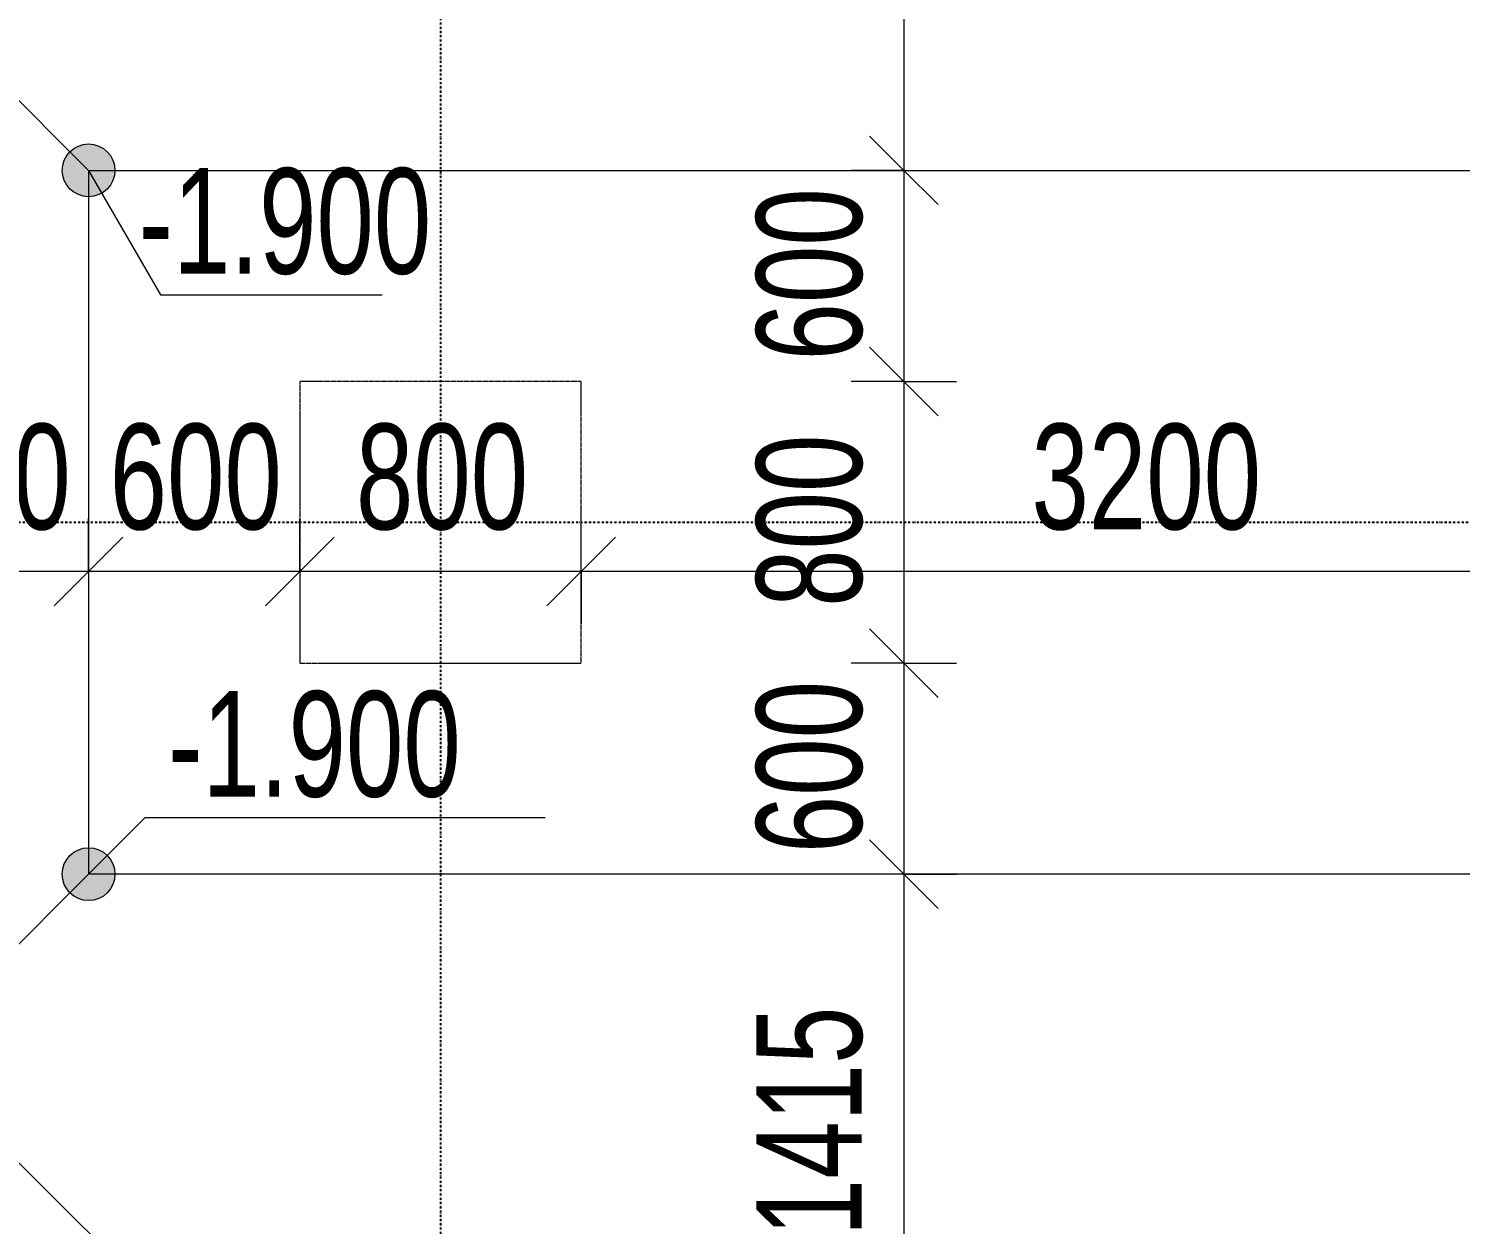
# Model space of a CAD drawing. Header units: millimetres. Extents: x 175047 to 362619, y -19363 to 158900.
# Drawn here: x 182818 to 186887, y 151095 to 154493 of the extents above; entities that cross this region are included whole.
import ezdxf

# ---------------------------------------------------------------- set-up
doc = ezdxf.new("R2010")
doc.units = ezdxf.units.MM
doc.linetypes.add('1_Čerchovaná 6_0mm', pattern=[12, 6, -3, 0, -3])
doc.linetypes.add('3_Čárkovaná 1_0mm', pattern=[2, 1, -1])
for name, color, linetype, lineweight in [('A-ANNO-DIMS', 7, 'Continuous', 9), ('A-ANNO-DIMS-150', 7, 'Continuous', 9), ('C-TOPO', 7, 'Continuous', 9), ('G-ANNO-DIMS', 7, 'Continuous', 9), ('G-ANNO-DIMS-2', 7, 'Continuous', 18), ('S-FNDN-1', 7, '3_Čárkovaná 1_0mm', 9)]:
    doc.layers.add(name, color=color, linetype=linetype, lineweight=lineweight)
doc.layers.add('S-GRID-1', color=9, linetype='1_Čerchovaná 6_0mm', lineweight=25, true_color=0x808080)
doc.styles.add('Arial', font='arial.ttf', dxfattribs={"width": 0.7, "height": 300})
doc.dimstyles.new('Vnitřní_-_průhledné_1', dxfattribs={"dimscale": 304.8, "dimtxt": 306.07782, "dimasz": 0.639764, "dimexe": 0.492126, "dimexo": 0.0625, "dimgap": 0.098425, "dimtad": 1, "dimdec": 0, "dimrnd": 5, "dimzin": 0, "dimdsep": 46, "dimtxsty": 'Arial', "dimblk1": 'OBLIQUE', "dimblk2": 'OBLIQUE', "dimsah": 1, "dimcen": 0.09, "dimdle": 0.492126, "dimazin": 0, "dimtfac": 1, "dimtdec": 4, "dimtix": 1, "dimtmove": 0, "dimatfit": 3, "dimfxl": 0.492126, "dimfxlon": 1, "dimtvp": 1, "dimtolj": 1, "dimtzin": 0, "dimarcsym": 2})

# ---------------------------------------------------------------- blocks, each defined once
blk = doc.blocks.new('DIMBLOCK52-VÝKOP')
at = {"layer": 'A-ANNO-DIMS-150'}
for p, q in [((184388.2, 152950.9), (184388.2, 153100.9)), ((187588.2, 152950.9), (187588.2, 153100.9)), ((187588.2, 152950.9), (184388.2, 152950.9)), ((184388.2, 152950.9), (184388.2, 152800.9)), ((187588.2, 152950.9), (187588.2, 152800.9))]:
    blk.add_line(p, q, dxfattribs=at)
at = {"layer": 'A-ANNO-DIMS-150', "lineweight": 18}
for p, q in [((184388.2, 152950.9), (184485.7, 153048.4)), ((187588.2, 152950.9), (187685.7, 153048.4)), ((184388.2, 152950.9), (184290.7, 152853.4)), ((187588.2, 152950.9), (187490.7, 152853.4))]:
    blk.add_line(p, q, dxfattribs=at)
at = {"layer": 'A-ANNO-DIMS-150', "color": 0, "insert": (185668, 153370.3), "char_height": 300, "width": 768.491, "attachment_point": 1, "line_spacing_factor": 0.941778, "style": 'Arial'}
blk.add_mtext('3200', dxfattribs=at)
blk = doc.blocks.new('_Oblique')
at = {"color": 0, "linetype": 'ByBlock', "lineweight": -2}
blk.add_line((-0.5, -0.5), (0.5, 0.5), dxfattribs=at)
blk = doc.blocks.new('DIMBLOCK53-VÝKOP')
at = {"layer": 'A-ANNO-DIMS-150'}
for p, q in [((183588.2, 152950.9), (183588.2, 153100.9)), ((184388.2, 152950.9), (184388.2, 153100.9)), ((184388.2, 152950.9), (183588.2, 152950.9)), ((183588.2, 152950.9), (183588.2, 152800.9)), ((184388.2, 152950.9), (184388.2, 152800.9))]:
    blk.add_line(p, q, dxfattribs=at)
at = {"layer": 'A-ANNO-DIMS-150', "lineweight": 18}
for p, q in [((183588.2, 152950.9), (183685.7, 153048.4)), ((184388.2, 152950.9), (184485.7, 153048.4)), ((183588.2, 152950.9), (183490.7, 152853.4)), ((184388.2, 152950.9), (184290.7, 152853.4))]:
    blk.add_line(p, q, dxfattribs=at)
at = {"layer": 'A-ANNO-DIMS-150', "color": 0, "insert": (183748, 153370.3), "char_height": 300, "width": 576.368, "attachment_point": 1, "line_spacing_factor": 0.941778, "style": 'Arial'}
blk.add_mtext('800', dxfattribs=at)
blk = doc.blocks.new('DIMBLOCK54-VÝKOP')
at = {"layer": 'A-ANNO-DIMS-150'}
for p, q in [((182988.2, 152950.9), (182988.2, 153100.9)), ((183588.2, 152950.9), (183588.2, 153100.9)), ((183588.2, 152950.9), (182988.2, 152950.9)), ((182988.2, 152950.9), (182988.2, 152800.9)), ((183588.2, 152950.9), (183588.2, 152800.9))]:
    blk.add_line(p, q, dxfattribs=at)
at = {"layer": 'A-ANNO-DIMS-150', "lineweight": 18}
for p, q in [((182988.2, 152950.9), (183085.7, 153048.4)), ((183588.2, 152950.9), (183685.7, 153048.4)), ((182988.2, 152950.9), (182890.7, 152853.4)), ((183588.2, 152950.9), (183490.7, 152853.4))]:
    blk.add_line(p, q, dxfattribs=at)
at = {"layer": 'A-ANNO-DIMS-150', "color": 0, "insert": (183048, 153370.3), "char_height": 300, "width": 576.368, "attachment_point": 1, "line_spacing_factor": 0.941778, "style": 'Arial'}
blk.add_mtext('600', dxfattribs=at)
blk = doc.blocks.new('DIMBLOCK55-VÝKOP')
at = {"layer": 'A-ANNO-DIMS-150'}
for p, q in [((182388.2, 152950.9), (182388.2, 153100.9)), ((182988.2, 152950.9), (182988.2, 153100.9)), ((182988.2, 152950.9), (182238.2, 152950.9)), ((182388.2, 152950.9), (182388.2, 152800.9)), ((182988.2, 152950.9), (182988.2, 152800.9))]:
    blk.add_line(p, q, dxfattribs=at)
at = {"layer": 'A-ANNO-DIMS-150', "lineweight": 18}
for p, q in [((182388.2, 152950.9), (182485.7, 153048.4)), ((182988.2, 152950.9), (183085.7, 153048.4)), ((182388.2, 152950.9), (182290.7, 152853.4)), ((182988.2, 152950.9), (182890.7, 152853.4))]:
    blk.add_line(p, q, dxfattribs=at)
at = {"layer": 'A-ANNO-DIMS-150', "color": 0, "insert": (182448, 153370.3), "char_height": 300, "width": 576.368, "attachment_point": 1, "line_spacing_factor": 0.941778, "style": 'Arial'}
blk.add_mtext('600', dxfattribs=at)
blk = doc.blocks.new('DIMBLOCK88-VÝKOP')
at = {"layer": 'A-ANNO-DIMS-150'}
for p, q in [((185305.2, 155906.1), (185305.2, 154090.4)), ((185305.2, 155756.1), (185155.2, 155756.1)), ((185305.2, 155756.1), (185455.2, 155756.1)), ((185305.2, 154090.4), (185155.2, 154090.4)), ((185305.2, 154090.4), (185455.2, 154090.4))]:
    blk.add_line(p, q, dxfattribs=at)
at = {"layer": 'A-ANNO-DIMS-150', "lineweight": 18}
for p, q in [((185305.2, 155756.1), (185207.7, 155853.6)), ((185305.2, 155756.1), (185402.7, 155658.6)), ((185305.2, 154090.4), (185207.7, 154187.9)), ((185305.2, 154090.4), (185402.7, 153992.9))]:
    blk.add_line(p, q, dxfattribs=at)
at = {"layer": 'A-ANNO-DIMS-150', "color": 0, "insert": (184885.7, 154603), "char_height": 300, "width": 768.491, "attachment_point": 1, "rotation": 90, "line_spacing_factor": 0.941778, "style": 'Arial'}
blk.add_mtext('1665', dxfattribs=at)
blk = doc.blocks.new('DIMBLOCK89-VÝKOP')
at = {"layer": 'A-ANNO-DIMS-150', "lineweight": 18}
for p, q in [((185305.2, 154090.4), (185207.7, 154187.9)), ((185305.2, 154090.4), (185402.7, 153992.9)), ((185305.2, 153490.4), (185207.7, 153587.9)), ((185305.2, 153490.4), (185402.7, 153392.9))]:
    blk.add_line(p, q, dxfattribs=at)
at = {"layer": 'A-ANNO-DIMS-150'}
for p, q in [((185305.2, 154090.4), (185155.2, 154090.4)), ((185305.2, 154090.4), (185305.2, 153490.4)), ((185305.2, 154090.4), (185455.2, 154090.4)), ((185305.2, 153490.4), (185155.2, 153490.4)), ((185305.2, 153490.4), (185455.2, 153490.4))]:
    blk.add_line(p, q, dxfattribs=at)
at = {"layer": 'A-ANNO-DIMS-150', "color": 0, "insert": (184885.7, 153550.2), "char_height": 300, "width": 576.368, "attachment_point": 1, "rotation": 90, "line_spacing_factor": 0.941778, "style": 'Arial'}
blk.add_mtext('600', dxfattribs=at)
blk = doc.blocks.new('DIMBLOCK90-VÝKOP')
at = {"layer": 'A-ANNO-DIMS-150', "lineweight": 18}
for p, q in [((185305.2, 153490.4), (185207.7, 153587.9)), ((185305.2, 153490.4), (185402.7, 153392.9)), ((185305.2, 152690.4), (185207.7, 152787.9)), ((185305.2, 152690.4), (185402.7, 152592.9))]:
    blk.add_line(p, q, dxfattribs=at)
at = {"layer": 'A-ANNO-DIMS-150'}
for p, q in [((185305.2, 153490.4), (185155.2, 153490.4)), ((185305.2, 153490.4), (185305.2, 152690.4)), ((185305.2, 153490.4), (185455.2, 153490.4)), ((185305.2, 152690.4), (185155.2, 152690.4)), ((185305.2, 152690.4), (185455.2, 152690.4))]:
    blk.add_line(p, q, dxfattribs=at)
at = {"layer": 'A-ANNO-DIMS-150', "color": 0, "insert": (184885.7, 152850.2), "char_height": 300, "width": 576.368, "attachment_point": 1, "rotation": 90, "line_spacing_factor": 0.941778, "style": 'Arial'}
blk.add_mtext('800', dxfattribs=at)
blk = doc.blocks.new('DIMBLOCK91-VÝKOP')
at = {"layer": 'A-ANNO-DIMS-150', "lineweight": 18}
for p, q in [((185305.2, 152690.4), (185207.7, 152787.9)), ((185305.2, 152690.4), (185402.7, 152592.9)), ((185305.2, 152090.4), (185207.7, 152187.9)), ((185305.2, 152090.4), (185402.7, 151992.9))]:
    blk.add_line(p, q, dxfattribs=at)
at = {"layer": 'A-ANNO-DIMS-150'}
for p, q in [((185305.2, 152690.4), (185155.2, 152690.4)), ((185305.2, 152690.4), (185305.2, 152090.4)), ((185305.2, 152690.4), (185455.2, 152690.4)), ((185305.2, 152090.4), (185155.2, 152090.4)), ((185305.2, 152090.4), (185455.2, 152090.4))]:
    blk.add_line(p, q, dxfattribs=at)
at = {"layer": 'A-ANNO-DIMS-150', "color": 0, "insert": (184885.7, 152150.2), "char_height": 300, "width": 576.368, "attachment_point": 1, "rotation": 90, "line_spacing_factor": 0.941778, "style": 'Arial'}
blk.add_mtext('600', dxfattribs=at)
blk = doc.blocks.new('DIMBLOCK92-VÝKOP')
at = {"layer": 'A-ANNO-DIMS-150', "lineweight": 18}
for p, q in [((185305.2, 152090.4), (185207.7, 152187.9)), ((185305.2, 152090.4), (185402.7, 151992.9)), ((185305.2, 150673.4), (185207.7, 150770.9)), ((185305.2, 150673.4), (185402.7, 150575.9))]:
    blk.add_line(p, q, dxfattribs=at)
at = {"layer": 'A-ANNO-DIMS-150'}
for p, q in [((185305.2, 152090.4), (185155.2, 152090.4)), ((185305.2, 152090.4), (185305.2, 150673.4)), ((185305.2, 152090.4), (185455.2, 152090.4)), ((185305.2, 150673.4), (185155.2, 150673.4)), ((185305.2, 150673.4), (185455.2, 150673.4))]:
    blk.add_line(p, q, dxfattribs=at)
at = {"layer": 'A-ANNO-DIMS-150', "color": 0, "insert": (184885.7, 151061.7), "char_height": 300, "width": 768.491, "attachment_point": 1, "rotation": 90, "line_spacing_factor": 0.941778, "style": 'Arial'}
blk.add_mtext('1415', dxfattribs=at)

msp = doc.modelspace()

# ---------------------------------------------------------------- hatches: boundary and pattern name
at = {"layer": 'G-ANNO-DIMS-2'}
h = msp.add_hatch(color=256, dxfattribs=at)
edge = h.paths.add_edge_path()
edge.add_arc((182988.2, 154090.4), 75, 0, 360)
h = msp.add_hatch(color=256, dxfattribs=at)
edge = h.paths.add_edge_path()
edge.add_arc((182988.2, 152090.4), 75, 0, 360)

# ---------------------------------------------------------------- linework, layer by layer
at = {"layer": 'C-TOPO'}
for p, q in [((181308.4, 155770.1), (182988.2, 154090.4)), ((182988.2, 154090.4), (197988.2, 154090.4)), ((182988.2, 154090.4), (182988.2, 152090.4)), ((182988.2, 152090.4), (182388.2, 151490.4)), ((197988.2, 152090.4), (182988.2, 152090.4))]:
    msp.add_line(p, q, dxfattribs=at)
at = {"layer": 'C-TOPO', "flags": 128}
msp.add_lwpolyline([(183386.7, 150673.4), (183270, 150790.1), (183153.4, 150906.8), (183036.7, 151023.5), (182920, 151140.2), (182803.4, 151257), (182686.7, 151373.7), (182570, 151490.4)], dxfattribs=at)
at = {"layer": 'G-ANNO-DIMS'}
for p, q in [((182988.2, 154090.4), (183192.3, 153736.9)), ((183192.3, 153736.9), (183822.6, 153736.9)), ((182988.2, 152090.4), (183149.2, 152251.4)), ((183149.2, 152251.4), (184285.8, 152251.4))]:
    msp.add_line(p, q, dxfattribs=at)
at = {"layer": 'G-ANNO-DIMS-2'}
for centre in [(182988.2, 154090.4), (182988.2, 152090.4)]:
    msp.add_circle(centre, 75, dxfattribs=at)
at = {"layer": 'S-FNDN-1'}
for p, q in [((183588.2, 153490.4), (183588.2, 153340.4)), ((184388.2, 153490.4), (183588.2, 153490.4)), ((184388.2, 153340.4), (184388.2, 153490.4)), ((183588.2, 153340.4), (183588.2, 152840.4)), ((184388.2, 152840.4), (184388.2, 153340.4)), ((183588.2, 152840.4), (183588.2, 152690.4)), ((184388.2, 152690.4), (184388.2, 152840.4)), ((183588.2, 152690.4), (184388.2, 152690.4))]:
    msp.add_line(p, q, dxfattribs=at)
at = {"layer": 'S-GRID-1'}
for p, q in [((183988.2, 156616.1), (183988.2, 122358.6)), ((177113.8, 153090.4), (203907.7, 153090.4))]:
    msp.add_line(p, q, dxfattribs=at)

# ---------------------------------------------------------------- texts
at = {"layer": 'G-ANNO-DIMS', "char_height": 300, "width": 987.978, "attachment_point": 1, "line_spacing_factor": 0.941778, "style": 'Arial'}
for insert in [(183130.3, 154096.6), (183214.2, 152610.6)]:
    msp.add_mtext('-1.900', dxfattribs=dict(at, insert=insert))

# ---------------------------------------------------------------- dimensions: what is measured, and where the dimension line sits
at = {"layer": 'A-ANNO-DIMS'}
for base, p1, p2, angle, override, picture, middle in [((185305.2, 154090.4), (185155.2, 155756.1), (185455.2, 154090.4), 90, {"dimpost": '<>', "dimfxl": 1692.477433}, 'DIMBLOCK88-VÝKOP', (185122, 154923.2)), ((185305.2, 153490.4), (185455.2, 154090.4), (185155.2, 153490.4), 90, {"dimpost": '<>', "dimfxl": 670.820393}, 'DIMBLOCK89-VÝKOP', (185122, 153790.4)), ((185305.2, 152690.4), (185155.2, 153490.4), (185155.2, 152690.4), 90, {"dimpost": '<>', "dimfxl": 800}, 'DIMBLOCK90-VÝKOP', (185122, 153090.4)), ((183588.2, 152950.9), (184388.2, 152800.9), (183588.2, 152800.9), 0, {"dimpost": '<>', "dimfxl": 800}, 'DIMBLOCK53-VÝKOP', (183988.2, 153134)), ((184388.2, 152950.9), (187588.2, 152800.9), (184388.2, 152800.9), 0, {"dimpost": '<>', "dimfxl": 3200}, 'DIMBLOCK52-VÝKOP', (185988.2, 153134.1)), ((185305.2, 152090.4), (185155.2, 152690.4), (185455.2, 152090.4), 90, {"dimpost": '<>', "dimfxl": 670.820393}, 'DIMBLOCK91-VÝKOP', (185122, 152390.4)), ((185305.2, 150673.4), (185455.2, 152090.4), (185455.2, 150673.4), 90, {"dimpost": '<>', "dimfxl": 1417}, 'DIMBLOCK92-VÝKOP', (185122, 151381.9))]:
    dim = msp.add_linear_dim(base=base, p1=p1, p2=p2, angle=angle, dimstyle='Vnitřní_-_průhledné_1', override=override, dxfattribs=at)
    dim.commit()
    dim.dimension.update_dxf_attribs({"geometry": picture, "text_midpoint": middle})
for base, p1, p2, picture, middle in [((182388.2, 152950.9), (182988.2, 153100.9), (182388.2, 152800.9), 'DIMBLOCK55-VÝKOP', (182688.2, 153134)), ((182988.2, 152950.9), (183588.2, 152800.9), (182988.2, 153100.9), 'DIMBLOCK54-VÝKOP', (183288.2, 153134))]:
    dim = msp.add_linear_dim(base=base, p1=p1, p2=p2, dimstyle='Vnitřní_-_průhledné_1', override={"dimpost": '<>', "dimfxl": 670.820393}, dxfattribs=at)
    dim.commit()
    dim.dimension.update_dxf_attribs({"geometry": picture, "text_midpoint": middle})

doc.saveas('drawing.dxf')
